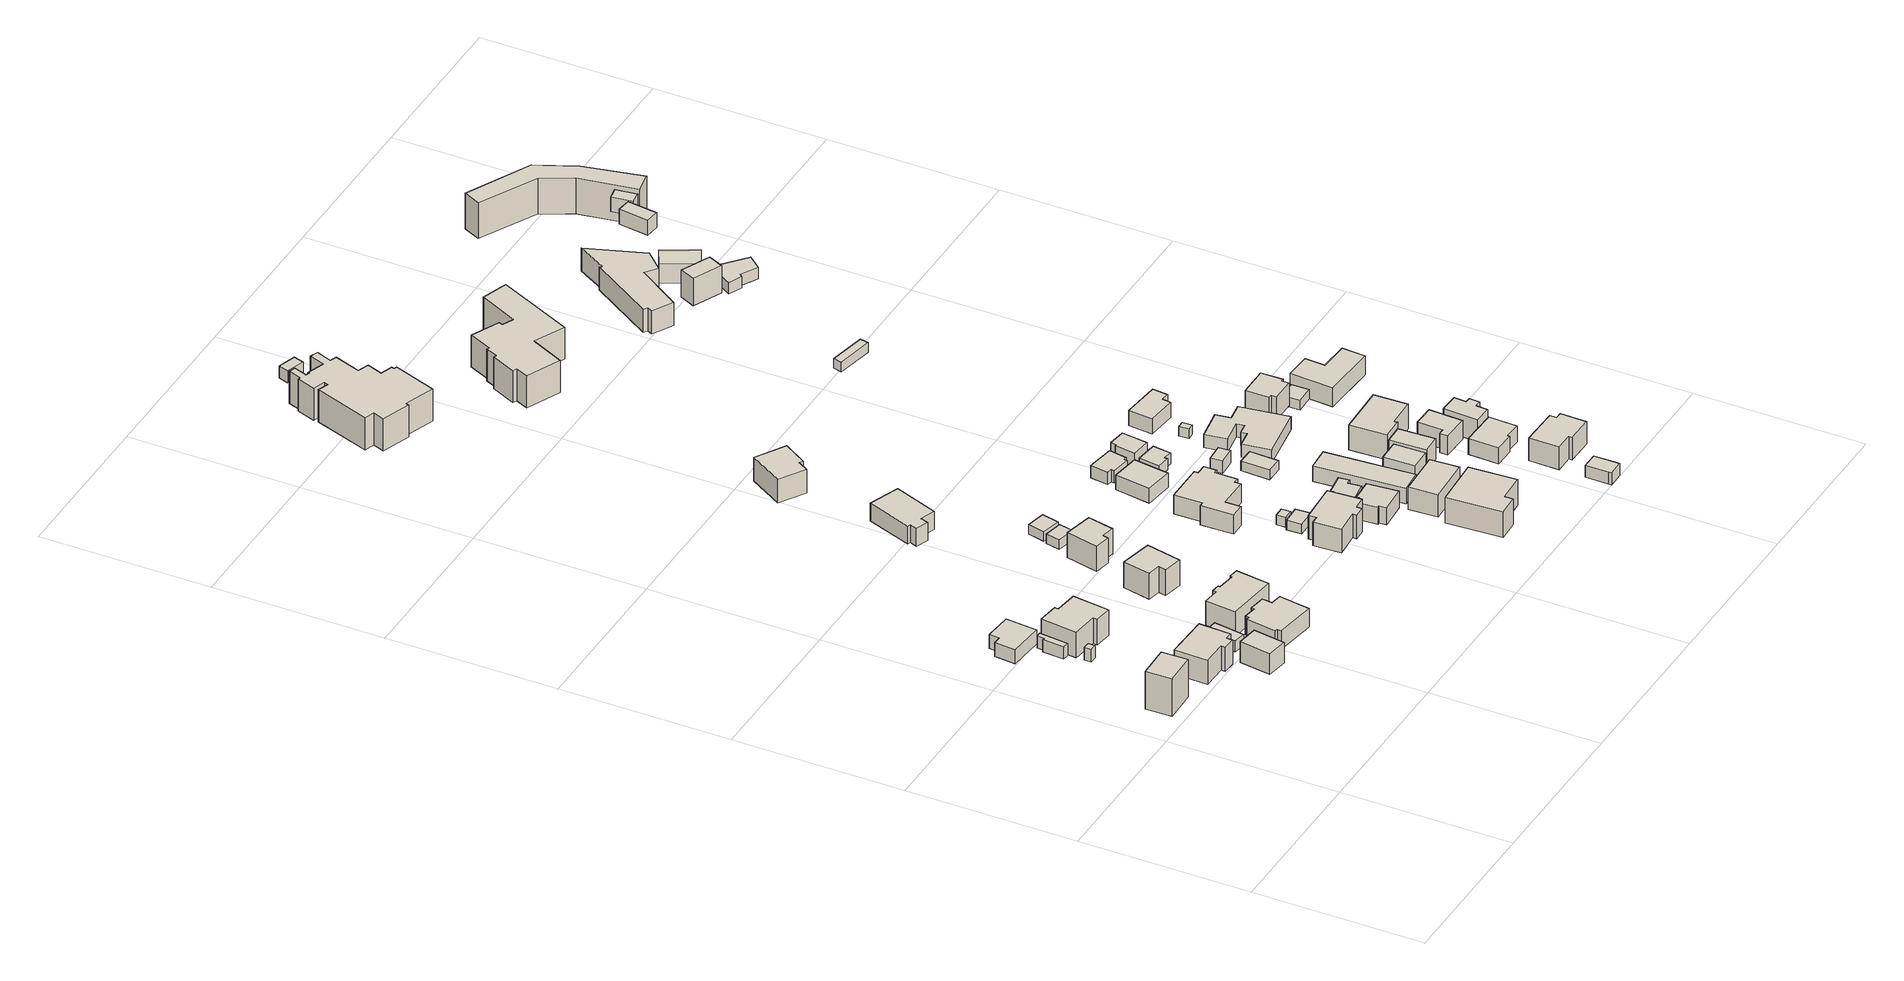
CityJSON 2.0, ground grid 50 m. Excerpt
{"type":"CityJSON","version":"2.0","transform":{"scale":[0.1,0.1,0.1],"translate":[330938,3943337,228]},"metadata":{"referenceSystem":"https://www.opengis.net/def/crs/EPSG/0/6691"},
"CityObjects":{
"building1":{"type":"Building","attributes":{"usage":"421","measuredHeight":12.1,"storeysAboveGround":2,"BuildingIDAttribute.prefecture":"14","BuildingIDAttribute.city":"14151","BuildingDetailAttribute.totalFloorArea":103.75,"BuildingDetailAttribute.buildingFootprintArea":51.88,"BuildingDetailAttribute.buildingStructureType":"601","BuildingDetailAttribute.buildingStructureOrgType":"1","BuildingDetailAttribute.orgUsage":"120","BuildingDetailAttribute.surveyYear":2015,"BuildingLandSlideRiskAttribute.description":"1","BuildingLandSlideRiskAttribute.areaType":"1"},"geometry":[{"type":"Solid","lod":"1","boundaries":[[[[0,1,2,3]],[[2,4,5,3]],[[1,6,4,2]],[[0,7,6,1]],[[3,5,7,0]],[[4,6,7,5]]]]}]},
"building2":{"type":"Building","attributes":{"usage":"411","measuredHeight":5.4,"storeysAboveGround":1,"BuildingIDAttribute.prefecture":"14","BuildingIDAttribute.city":"14151","BuildingDetailAttribute.totalFloorArea":82.44,"BuildingDetailAttribute.buildingFootprintArea":82.44,"BuildingDetailAttribute.buildingStructureType":"601","BuildingDetailAttribute.buildingStructureOrgType":"1","BuildingDetailAttribute.orgUsage":"10","BuildingDetailAttribute.surveyYear":2015},"geometry":[{"type":"Solid","lod":"1","boundaries":[[[[8,9,10,11,12,13]],[[12,14,15,13]],[[11,16,14,12]],[[10,17,16,11]],[[9,18,17,10]],[[8,19,18,9]],[[13,15,19,8]],[[14,16,17,18,19,15]]]]}]},
"building3":{"type":"Building","attributes":{"measuredHeight":4.8,"BuildingIDAttribute.prefecture":"14","BuildingIDAttribute.city":"14151","BuildingDetailAttribute.surveyYear":2015},"geometry":[{"type":"Solid","lod":"1","boundaries":[[[[20,21,22,23]],[[22,24,25,23]],[[21,26,24,22]],[[20,27,26,21]],[[23,25,27,20]],[[24,26,27,25]]]]}]},
"building4":{"type":"Building","attributes":{"measuredHeight":5.6,"BuildingIDAttribute.prefecture":"14","BuildingIDAttribute.city":"14151","BuildingDetailAttribute.surveyYear":2015},"geometry":[{"type":"Solid","lod":"1","boundaries":[[[[28,29,30,31,32,33]],[[32,34,35,33]],[[31,36,34,32]],[[30,37,36,31]],[[29,38,37,30]],[[28,39,38,29]],[[33,35,39,28]],[[34,36,37,38,39,35]]]]}]},
"building5":{"type":"Building","attributes":{"usage":"411","measuredHeight":8.3,"storeysAboveGround":2,"BuildingIDAttribute.prefecture":"14","BuildingIDAttribute.city":"14151","BuildingDetailAttribute.totalFloorArea":219.67,"BuildingDetailAttribute.buildingFootprintArea":109.83,"BuildingDetailAttribute.buildingStructureType":"601","BuildingDetailAttribute.buildingStructureOrgType":"1","BuildingDetailAttribute.orgUsage":"10","BuildingDetailAttribute.surveyYear":2015},"geometry":[{"type":"Solid","lod":"1","boundaries":[[[[40,41,42,43,44,45,46,47]],[[46,48,49,47]],[[45,50,48,46]],[[44,51,50,45]],[[43,52,51,44]],[[42,53,52,43]],[[41,54,53,42]],[[40,55,54,41]],[[47,49,55,40]],[[48,50,51,52,53,54,55,49]]]]}]},
"building6":{"type":"Building","attributes":{"usage":"411","measuredHeight":9.1,"storeysAboveGround":2,"BuildingIDAttribute.prefecture":"14","BuildingIDAttribute.city":"14151","BuildingDetailAttribute.totalFloorArea":229.31,"BuildingDetailAttribute.buildingFootprintArea":114.65,"BuildingDetailAttribute.buildingStructureType":"601","BuildingDetailAttribute.buildingStructureOrgType":"1","BuildingDetailAttribute.orgUsage":"10","BuildingDetailAttribute.surveyYear":2015},"geometry":[{"type":"Solid","lod":"1","boundaries":[[[[56,57,58,59,60,61,62,63]],[[62,64,65,63]],[[61,66,64,62]],[[60,67,66,61]],[[59,68,67,60]],[[58,69,68,59]],[[57,70,69,58]],[[56,71,70,57]],[[63,65,71,56]],[[64,66,67,68,69,70,71,65]]]]}]},
"building7":{"type":"Building","attributes":{"usage":"411","measuredHeight":6.9,"storeysAboveGround":2,"BuildingIDAttribute.prefecture":"14","BuildingIDAttribute.city":"14151","BuildingDetailAttribute.totalFloorArea":97.99,"BuildingDetailAttribute.buildingFootprintArea":48.99,"BuildingDetailAttribute.buildingStructureType":"601","BuildingDetailAttribute.buildingStructureOrgType":"1","BuildingDetailAttribute.orgUsage":"10","BuildingDetailAttribute.surveyYear":2015},"geometry":[{"type":"Solid","lod":"1","boundaries":[[[[72,73,74,75]],[[74,76,77,75]],[[73,78,76,74]],[[72,79,78,73]],[[75,77,79,72]],[[76,78,79,77]]]]}]},
"building8":{"type":"Building","attributes":{"usage":"411","measuredHeight":4,"storeysAboveGround":2,"BuildingIDAttribute.prefecture":"14","BuildingIDAttribute.city":"14151","BuildingDetailAttribute.totalFloorArea":55.19,"BuildingDetailAttribute.buildingFootprintArea":27.6,"BuildingDetailAttribute.buildingStructureType":"610","BuildingDetailAttribute.buildingStructureOrgType":"2","BuildingDetailAttribute.orgUsage":"10","BuildingDetailAttribute.surveyYear":2015},"geometry":[{"type":"Solid","lod":"1","boundaries":[[[[80,81,82,83]],[[82,84,85,83]],[[81,86,84,82]],[[80,87,86,81]],[[83,85,87,80]],[[84,86,87,85]]]]}]},
"building9":{"type":"Building","attributes":{"usage":"411","measuredHeight":7.4,"storeysAboveGround":2,"BuildingIDAttribute.prefecture":"14","BuildingIDAttribute.city":"14151","BuildingDetailAttribute.totalFloorArea":240.37,"BuildingDetailAttribute.buildingFootprintArea":120.19,"BuildingDetailAttribute.buildingStructureType":"601","BuildingDetailAttribute.buildingStructureOrgType":"1","BuildingDetailAttribute.orgUsage":"10","BuildingDetailAttribute.surveyYear":2015},"geometry":[{"type":"Solid","lod":"1","boundaries":[[[[88,89,90,91,92,93,94,95,96,97,98,99]],[[98,100,101,99]],[[97,102,100,98]],[[96,103,102,97]],[[95,104,103,96]],[[94,105,104,95]],[[93,106,105,94]],[[92,107,106,93]],[[91,108,107,92]],[[90,109,108,91]],[[89,110,109,90]],[[88,111,110,89]],[[99,101,111,88]],[[100,102,103,104,105,106,107,108,109,110,111,101]]]]}]},
"building10":{"type":"Building","attributes":{"usage":"411","measuredHeight":8.3,"storeysAboveGround":2,"BuildingIDAttribute.prefecture":"14","BuildingIDAttribute.city":"14151","BuildingDetailAttribute.totalFloorArea":300.11,"BuildingDetailAttribute.buildingFootprintArea":150.05,"BuildingDetailAttribute.buildingStructureType":"610","BuildingDetailAttribute.buildingStructureOrgType":"2","BuildingDetailAttribute.orgUsage":"10","BuildingDetailAttribute.surveyYear":2015},"geometry":[{"type":"Solid","lod":"1","boundaries":[[[[112,113,114,115,116,117,118,119,120,121]],[[120,122,123,121]],[[119,124,122,120]],[[118,125,124,119]],[[117,126,125,118]],[[116,127,126,117]],[[115,128,127,116]],[[114,129,128,115]],[[113,130,129,114]],[[112,131,130,113]],[[121,123,131,112]],[[122,124,125,126,127,128,129,130,131,123]]]]}]},
"building11":{"type":"Building","attributes":{"usage":"411","measuredHeight":8.7,"storeysAboveGround":2,"BuildingIDAttribute.prefecture":"14","BuildingIDAttribute.city":"14151","BuildingDetailAttribute.totalFloorArea":155.07,"BuildingDetailAttribute.buildingFootprintArea":77.53,"BuildingDetailAttribute.buildingStructureType":"601","BuildingDetailAttribute.buildingStructureOrgType":"1","BuildingDetailAttribute.orgUsage":"10","BuildingDetailAttribute.surveyYear":2015},"geometry":[{"type":"Solid","lod":"1","boundaries":[[[[132,133,134,135,136,137]],[[136,138,139,137]],[[135,140,138,136]],[[134,141,140,135]],[[133,142,141,134]],[[132,143,142,133]],[[137,139,143,132]],[[138,140,141,142,143,139]]]]}]},
"building12":{"type":"Building","attributes":{"usage":"411","measuredHeight":8.7,"storeysAboveGround":2,"BuildingIDAttribute.prefecture":"14","BuildingIDAttribute.city":"14151","BuildingDetailAttribute.totalFloorArea":167.65,"BuildingDetailAttribute.buildingFootprintArea":83.82,"BuildingDetailAttribute.buildingStructureType":"601","BuildingDetailAttribute.buildingStructureOrgType":"1","BuildingDetailAttribute.orgUsage":"10","BuildingDetailAttribute.surveyYear":2015},"geometry":[{"type":"Solid","lod":"1","boundaries":[[[[144,145,146,147,148,149]],[[148,150,151,149]],[[147,152,150,148]],[[146,153,152,147]],[[145,154,153,146]],[[144,155,154,145]],[[149,151,155,144]],[[150,152,153,154,155,151]]]]}]},
"building13":{"type":"Building","attributes":{"usage":"413","measuredHeight":6.2,"storeysAboveGround":2,"BuildingIDAttribute.prefecture":"14","BuildingIDAttribute.city":"14151","BuildingDetailAttribute.totalFloorArea":234.2,"BuildingDetailAttribute.buildingFootprintArea":117.1,"BuildingDetailAttribute.buildingStructureType":"601","BuildingDetailAttribute.buildingStructureOrgType":"1","BuildingDetailAttribute.orgUsage":"30","BuildingDetailAttribute.surveyYear":2015},"geometry":[{"type":"Solid","lod":"1","boundaries":[[[[156,157,158,159,160,161,162,163]],[[162,164,165,163]],[[161,166,164,162]],[[160,167,166,161]],[[159,168,167,160]],[[158,169,168,159]],[[157,170,169,158]],[[156,171,170,157]],[[163,165,171,156]],[[164,166,167,168,169,170,171,165]]]]}]},
"building14":{"type":"Building","attributes":{"usage":"411","storeysAboveGround":2,"BuildingIDAttribute.prefecture":"14","BuildingIDAttribute.city":"14151","BuildingDetailAttribute.totalFloorArea":38.73,"BuildingDetailAttribute.buildingFootprintArea":19.36,"BuildingDetailAttribute.buildingStructureType":"601","BuildingDetailAttribute.buildingStructureOrgType":"1","BuildingDetailAttribute.orgUsage":"10","BuildingDetailAttribute.surveyYear":2015},"geometry":[{"type":"Solid","lod":"1","boundaries":[[[[172,173,174,175]],[[174,176,177,175]],[[173,178,176,174]],[[172,179,178,173]],[[175,177,179,172]],[[176,178,179,177]]]]}]},
"building15":{"type":"Building","attributes":{"BuildingIDAttribute.prefecture":"14","BuildingIDAttribute.city":"14151","BuildingDetailAttribute.surveyYear":2015},"geometry":[{"type":"Solid","lod":"1","boundaries":[[[[180,181,182,183]],[[182,184,185,183]],[[181,186,184,182]],[[180,187,186,181]],[[183,185,187,180]],[[184,186,187,185]]]]}]},
"building16":{"type":"Building","attributes":{"usage":"411","measuredHeight":8,"storeysAboveGround":2,"BuildingIDAttribute.prefecture":"14","BuildingIDAttribute.city":"14151","BuildingDetailAttribute.totalFloorArea":193.18,"BuildingDetailAttribute.buildingFootprintArea":96.59,"BuildingDetailAttribute.buildingStructureType":"601","BuildingDetailAttribute.buildingStructureOrgType":"1","BuildingDetailAttribute.orgUsage":"10","BuildingDetailAttribute.surveyYear":2015},"geometry":[{"type":"Solid","lod":"1","boundaries":[[[[188,189,190,191,192,193]],[[192,194,195,193]],[[191,196,194,192]],[[190,197,196,191]],[[189,198,197,190]],[[188,199,198,189]],[[193,195,199,188]],[[194,196,197,198,199,195]]]]}]},
"building17":{"type":"Building","attributes":{"usage":"441","measuredHeight":11.1,"storeysAboveGround":1,"BuildingIDAttribute.prefecture":"14","BuildingIDAttribute.city":"14151","BuildingDetailAttribute.totalFloorArea":402.65,"BuildingDetailAttribute.buildingFootprintArea":402.65,"BuildingDetailAttribute.buildingStructureType":"610","BuildingDetailAttribute.buildingStructureOrgType":"2","BuildingDetailAttribute.orgUsage":"172","BuildingDetailAttribute.surveyYear":2015,"BuildingLandSlideRiskAttribute.description":"1","BuildingLandSlideRiskAttribute.areaType":"1"},"geometry":[{"type":"Solid","lod":"1","boundaries":[[[[200,201,202,203,204,205,206,207,208,209,210,211,212,213,214,215,216,217,218,219,220,221,222,223,224,225,226,227]],[[226,228,229,227]],[[225,230,228,226]],[[224,231,230,225]],[[223,232,231,224]],[[222,233,232,223]],[[221,234,233,222]],[[220,235,234,221]],[[219,236,235,220]],[[218,237,236,219]],[[217,238,237,218]],[[216,239,238,217]],[[215,240,239,216]],[[214,241,240,215]],[[213,242,241,214]],[[212,243,242,213]],[[211,244,243,212]],[[210,245,244,211]],[[209,246,245,210]],[[208,247,246,209]],[[207,248,247,208]],[[206,249,248,207]],[[205,250,249,206]],[[204,251,250,205]],[[203,252,251,204]],[[202,253,252,203]],[[201,254,253,202]],[[200,255,254,201]],[[227,229,255,200]],[[228,230,231,232,233,234,235,236,237,238,239,240,241,242,243,244,245,246,247,248,249,250,251,252,253,254,255,229]]]]}]},
"building18":{"type":"Building","attributes":{"measuredHeight":4.4,"BuildingIDAttribute.prefecture":"14","BuildingIDAttribute.city":"14151","BuildingDetailAttribute.surveyYear":2015,"BuildingLandSlideRiskAttribute.description":"1","BuildingLandSlideRiskAttribute.areaType":"1"},"geometry":[{"type":"Solid","lod":"1","boundaries":[[[[256,257,258,259]],[[258,260,261,259]],[[257,262,260,258]],[[256,263,262,257]],[[259,261,263,256]],[[260,262,263,261]]]]}]},
"building19":{"type":"Building","attributes":{"usage":"411","measuredHeight":8.5,"storeysAboveGround":2,"BuildingIDAttribute.prefecture":"14","BuildingIDAttribute.city":"14151","BuildingDetailAttribute.totalFloorArea":239.41,"BuildingDetailAttribute.buildingFootprintArea":119.71,"BuildingDetailAttribute.buildingStructureType":"601","BuildingDetailAttribute.buildingStructureOrgType":"1","BuildingDetailAttribute.orgUsage":"10","BuildingDetailAttribute.surveyYear":2015},"geometry":[{"type":"Solid","lod":"1","boundaries":[[[[264,265,266,267,268,269,270,271,272,273]],[[272,274,275,273]],[[271,276,274,272]],[[270,277,276,271]],[[269,278,277,270]],[[268,279,278,269]],[[267,280,279,268]],[[266,281,280,267]],[[265,282,281,266]],[[264,283,282,265]],[[273,275,283,264]],[[274,276,277,278,279,280,281,282,283,275]]]]}]},
"building20":{"type":"Building","attributes":{"BuildingIDAttribute.prefecture":"14","BuildingIDAttribute.city":"14151","BuildingDetailAttribute.surveyYear":2015},"geometry":[{"type":"Solid","lod":"1","boundaries":[[[[284,285,286,287]],[[286,288,289,287]],[[285,290,288,286]],[[284,291,290,285]],[[287,289,291,284]],[[288,290,291,289]]]]}]},
"building21":{"type":"Building","attributes":{"BuildingIDAttribute.prefecture":"14","BuildingIDAttribute.city":"14151","BuildingDetailAttribute.surveyYear":2015},"geometry":[{"type":"Solid","lod":"1","boundaries":[[[[292,293,294,295]],[[294,296,297,295]],[[293,298,296,294]],[[292,299,298,293]],[[295,297,299,292]],[[296,298,299,297]]]]}]},
"building22":{"type":"Building","attributes":{"usage":"411","measuredHeight":9.3,"storeysAboveGround":1,"BuildingIDAttribute.prefecture":"14","BuildingIDAttribute.city":"14151","BuildingDetailAttribute.totalFloorArea":185.83,"BuildingDetailAttribute.buildingFootprintArea":185.83,"BuildingDetailAttribute.buildingStructureType":"601","BuildingDetailAttribute.buildingStructureOrgType":"1","BuildingDetailAttribute.orgUsage":"10","BuildingDetailAttribute.surveyYear":2015},"geometry":[{"type":"Solid","lod":"1","boundaries":[[[[300,301,302,303,304,305,306,307,308,309,310,311,312,313]],[[312,314,315,313]],[[311,316,314,312]],[[310,317,316,311]],[[309,318,317,310]],[[308,319,318,309]],[[307,320,319,308]],[[306,321,320,307]],[[305,322,321,306]],[[304,323,322,305]],[[303,324,323,304]],[[302,325,324,303]],[[301,326,325,302]],[[300,327,326,301]],[[313,315,327,300]],[[314,316,317,318,319,320,321,322,323,324,325,326,327,315]]]]}]},
"building23":{"type":"Building","attributes":{"usage":"411","measuredHeight":5.3,"storeysAboveGround":2,"BuildingIDAttribute.prefecture":"14","BuildingIDAttribute.city":"14151","BuildingDetailAttribute.totalFloorArea":146.07,"BuildingDetailAttribute.buildingFootprintArea":73.04,"BuildingDetailAttribute.buildingStructureType":"601","BuildingDetailAttribute.buildingStructureOrgType":"1","BuildingDetailAttribute.orgUsage":"10","BuildingDetailAttribute.surveyYear":2015},"geometry":[{"type":"Solid","lod":"1","boundaries":[[[[328,329,330,331]],[[330,332,333,331]],[[329,334,332,330]],[[328,335,334,329]],[[331,333,335,328]],[[332,334,335,333]]]]}]},
"building24":{"type":"Building","attributes":{"usage":"411","measuredHeight":4.3,"storeysAboveGround":2,"BuildingIDAttribute.prefecture":"14","BuildingIDAttribute.city":"14151","BuildingDetailAttribute.totalFloorArea":59.4,"BuildingDetailAttribute.buildingFootprintArea":29.7,"BuildingDetailAttribute.buildingStructureType":"601","BuildingDetailAttribute.buildingStructureOrgType":"1","BuildingDetailAttribute.orgUsage":"10","BuildingDetailAttribute.surveyYear":2015},"geometry":[{"type":"Solid","lod":"1","boundaries":[[[[336,337,338,339,340,341,342,343]],[[342,344,345,343]],[[341,346,344,342]],[[340,347,346,341]],[[339,348,347,340]],[[338,349,348,339]],[[337,350,349,338]],[[336,351,350,337]],[[343,345,351,336]],[[344,346,347,348,349,350,351,345]]]]}]},
"building25":{"type":"Building","attributes":{"measuredHeight":6,"BuildingIDAttribute.prefecture":"14","BuildingIDAttribute.city":"14151","BuildingDetailAttribute.surveyYear":2015},"geometry":[{"type":"Solid","lod":"1","boundaries":[[[[352,353,354,355,356,357,358,359]],[[358,360,361,359]],[[357,362,360,358]],[[356,363,362,357]],[[355,364,363,356]],[[354,365,364,355]],[[353,366,365,354]],[[352,367,366,353]],[[359,361,367,352]],[[360,362,363,364,365,366,367,361]]]]}]},
"building26":{"type":"Building","attributes":{"usage":"411","measuredHeight":6,"storeysAboveGround":1,"BuildingIDAttribute.prefecture":"14","BuildingIDAttribute.city":"14151","BuildingDetailAttribute.totalFloorArea":33.3,"BuildingDetailAttribute.buildingFootprintArea":33.3,"BuildingDetailAttribute.buildingStructureType":"601","BuildingDetailAttribute.buildingStructureOrgType":"1","BuildingDetailAttribute.orgUsage":"10","BuildingDetailAttribute.surveyYear":2015},"geometry":[{"type":"Solid","lod":"1","boundaries":[[[[368,369,370,371,372,373,374,375]],[[374,376,377,375]],[[373,378,376,374]],[[372,379,378,373]],[[371,380,379,372]],[[370,381,380,371]],[[369,382,381,370]],[[368,383,382,369]],[[375,377,383,368]],[[376,378,379,380,381,382,383,377]]]]}]},
"building27":{"type":"Building","attributes":{"usage":"411","measuredHeight":4,"storeysAboveGround":1,"BuildingIDAttribute.prefecture":"14","BuildingIDAttribute.city":"14151","BuildingDetailAttribute.totalFloorArea":27.76,"BuildingDetailAttribute.buildingFootprintArea":27.76,"BuildingDetailAttribute.buildingStructureType":"601","BuildingDetailAttribute.buildingStructureOrgType":"1","BuildingDetailAttribute.orgUsage":"10","BuildingDetailAttribute.surveyYear":2015},"geometry":[{"type":"Solid","lod":"1","boundaries":[[[[384,385,386,387,388,389]],[[388,390,391,389]],[[387,392,390,388]],[[386,393,392,387]],[[385,394,393,386]],[[384,395,394,385]],[[389,391,395,384]],[[390,392,393,394,395,391]]]]}]},
"building28":{"type":"Building","attributes":{"usage":"411","measuredHeight":4.6,"storeysAboveGround":1,"BuildingIDAttribute.prefecture":"14","BuildingIDAttribute.city":"14151","BuildingDetailAttribute.totalFloorArea":37.51,"BuildingDetailAttribute.buildingFootprintArea":37.51,"BuildingDetailAttribute.buildingStructureType":"601","BuildingDetailAttribute.buildingStructureOrgType":"1","BuildingDetailAttribute.orgUsage":"10","BuildingDetailAttribute.surveyYear":2015},"geometry":[{"type":"Solid","lod":"1","boundaries":[[[[396,397,398,399,400,401]],[[400,402,403,401]],[[399,404,402,400]],[[398,405,404,399]],[[397,406,405,398]],[[396,407,406,397]],[[401,403,407,396]],[[402,404,405,406,407,403]]]]}]},
"building29":{"type":"Building","attributes":{"usage":"411","measuredHeight":9.9,"storeysAboveGround":2,"BuildingIDAttribute.prefecture":"14","BuildingIDAttribute.city":"14151","BuildingDetailAttribute.totalFloorArea":371.57,"BuildingDetailAttribute.buildingFootprintArea":185.78,"BuildingDetailAttribute.buildingStructureType":"601","BuildingDetailAttribute.buildingStructureOrgType":"1","BuildingDetailAttribute.orgUsage":"10","BuildingDetailAttribute.surveyYear":2015},"geometry":[{"type":"Solid","lod":"1","boundaries":[[[[408,409,410,411,412,413]],[[412,414,415,413]],[[411,416,414,412]],[[410,417,416,411]],[[409,418,417,410]],[[408,419,418,409]],[[413,415,419,408]],[[414,416,417,418,419,415]]]]}]},
"building30":{"type":"Building","attributes":{"usage":"441","measuredHeight":11.5,"storeysAboveGround":3,"BuildingIDAttribute.prefecture":"14","BuildingIDAttribute.city":"14151","BuildingDetailAttribute.totalFloorArea":1215.39,"BuildingDetailAttribute.buildingFootprintArea":405.13,"BuildingDetailAttribute.buildingStructureType":"610","BuildingDetailAttribute.buildingStructureOrgType":"2","BuildingDetailAttribute.orgUsage":"172","BuildingDetailAttribute.surveyYear":2015},"geometry":[{"type":"Solid","lod":"1","boundaries":[[[[420,421,422,423,424,425,426,427,428,429,430,431,432,433,434,435]],[[434,436,437,435]],[[433,438,436,434]],[[432,439,438,433]],[[431,440,439,432]],[[430,441,440,431]],[[429,442,441,430]],[[428,443,442,429]],[[427,444,443,428]],[[426,445,444,427]],[[425,446,445,426]],[[424,447,446,425]],[[423,448,447,424]],[[422,449,448,423]],[[421,450,449,422]],[[420,451,450,421]],[[435,437,451,420]],[[436,438,439,440,441,442,443,444,445,446,447,448,449,450,451,437]]]]}]},
"building31":{"type":"Building","attributes":{"usage":"411","measuredHeight":4.2,"storeysAboveGround":1,"BuildingIDAttribute.prefecture":"14","BuildingIDAttribute.city":"14151","BuildingDetailAttribute.totalFloorArea":16.38,"BuildingDetailAttribute.buildingFootprintArea":16.38,"BuildingDetailAttribute.buildingStructureType":"601","BuildingDetailAttribute.buildingStructureOrgType":"1","BuildingDetailAttribute.orgUsage":"10","BuildingDetailAttribute.surveyYear":2015},"geometry":[{"type":"Solid","lod":"1","boundaries":[[[[452,453,454,455]],[[454,456,457,455]],[[453,458,456,454]],[[452,459,458,453]],[[455,457,459,452]],[[456,458,459,457]]]]}]},
"building32":{"type":"Building","attributes":{"usage":"413","measuredHeight":7.8,"storeysAboveGround":2,"BuildingIDAttribute.prefecture":"14","BuildingIDAttribute.city":"14151","BuildingDetailAttribute.totalFloorArea":190.6,"BuildingDetailAttribute.buildingFootprintArea":95.3,"BuildingDetailAttribute.buildingStructureType":"601","BuildingDetailAttribute.buildingStructureOrgType":"1","BuildingDetailAttribute.orgUsage":"30","BuildingDetailAttribute.surveyYear":2015},"geometry":[{"type":"Solid","lod":"1","boundaries":[[[[460,461,462,463]],[[462,464,465,463]],[[461,466,464,462]],[[460,467,466,461]],[[463,465,467,460]],[[464,466,467,465]]]]}]},
"building33":{"type":"Building","attributes":{"usage":"411","storeysAboveGround":1,"BuildingIDAttribute.prefecture":"14","BuildingIDAttribute.city":"14151","BuildingDetailAttribute.totalFloorArea":34.84,"BuildingDetailAttribute.buildingFootprintArea":34.84,"BuildingDetailAttribute.buildingStructureType":"601","BuildingDetailAttribute.buildingStructureOrgType":"1","BuildingDetailAttribute.orgUsage":"10","BuildingDetailAttribute.surveyYear":2015},"geometry":[{"type":"Solid","lod":"1","boundaries":[[[[468,469,470,471]],[[470,472,473,471]],[[469,474,472,470]],[[468,475,474,469]],[[471,473,475,468]],[[472,474,475,473]]]]}]},
"building34":{"type":"Building","attributes":{"usage":"431","measuredHeight":5.1,"storeysAboveGround":1,"BuildingIDAttribute.prefecture":"14","BuildingIDAttribute.city":"14151","BuildingDetailAttribute.totalFloorArea":160.99,"BuildingDetailAttribute.buildingFootprintArea":160.99,"BuildingDetailAttribute.buildingStructureType":"601","BuildingDetailAttribute.buildingStructureOrgType":"1","BuildingDetailAttribute.orgUsage":"143","BuildingDetailAttribute.surveyYear":2015},"geometry":[{"type":"Solid","lod":"1","boundaries":[[[[476,477,478,479]],[[478,480,481,479]],[[477,482,480,478]],[[476,483,482,477]],[[479,481,483,476]],[[480,482,483,481]]]]}]},
"building35":{"type":"Building","attributes":{"measuredHeight":6.1,"BuildingIDAttribute.prefecture":"14","BuildingIDAttribute.city":"14151","BuildingDetailAttribute.surveyYear":2015},"geometry":[{"type":"Solid","lod":"1","boundaries":[[[[484,485,486,487]],[[486,488,489,487]],[[485,490,488,486]],[[484,491,490,485]],[[487,489,491,484]],[[488,490,491,489]]]]}]},
"building36":{"type":"Building","attributes":{"BuildingIDAttribute.prefecture":"14","BuildingIDAttribute.city":"14151","BuildingDetailAttribute.surveyYear":2015},"geometry":[{"type":"Solid","lod":"1","boundaries":[[[[492,493,494,495]],[[494,496,497,495]],[[493,498,496,494]],[[492,499,498,493]],[[495,497,499,492]],[[496,498,499,497]]]]}]},
"building37":{"type":"Building","attributes":{"usage":"411","measuredHeight":8.3,"storeysAboveGround":1,"BuildingIDAttribute.prefecture":"14","BuildingIDAttribute.city":"14151","BuildingDetailAttribute.totalFloorArea":215.79,"BuildingDetailAttribute.buildingFootprintArea":215.79,"BuildingDetailAttribute.buildingStructureType":"601","BuildingDetailAttribute.buildingStructureOrgType":"1","BuildingDetailAttribute.orgUsage":"10","BuildingDetailAttribute.surveyYear":2015},"geometry":[{"type":"Solid","lod":"1","boundaries":[[[[500,501,502,503,504,505,506,507,508,509,510,511]],[[510,512,513,511]],[[509,514,512,510]],[[508,515,514,509]],[[507,516,515,508]],[[506,517,516,507]],[[505,518,517,506]],[[504,519,518,505]],[[503,520,519,504]],[[502,521,520,503]],[[501,522,521,502]],[[500,523,522,501]],[[511,513,523,500]],[[512,514,515,516,517,518,519,520,521,522,523,513]]]]}]},
"building38":{"type":"Building","attributes":{"usage":"411","measuredHeight":5.3,"storeysAboveGround":2,"BuildingIDAttribute.prefecture":"14","BuildingIDAttribute.city":"14151","BuildingDetailAttribute.totalFloorArea":122.73,"BuildingDetailAttribute.buildingFootprintArea":61.37,"BuildingDetailAttribute.buildingStructureType":"601","BuildingDetailAttribute.buildingStructureOrgType":"1","BuildingDetailAttribute.orgUsage":"10","BuildingDetailAttribute.surveyYear":2015},"geometry":[{"type":"Solid","lod":"1","boundaries":[[[[524,525,526,527,528,529]],[[528,530,531,529]],[[527,532,530,528]],[[526,533,532,527]],[[525,534,533,526]],[[524,535,534,525]],[[529,531,535,524]],[[530,532,533,534,535,531]]]]}]},
"building39":{"type":"Building","attributes":{"BuildingIDAttribute.prefecture":"14","BuildingIDAttribute.city":"14151","BuildingDetailAttribute.surveyYear":2015},"geometry":[{"type":"Solid","lod":"1","boundaries":[[[[536,537,538,539]],[[538,540,541,539]],[[537,542,540,538]],[[536,543,542,537]],[[539,541,543,536]],[[540,542,543,541]]]]}]},
"building40":{"type":"Building","attributes":{"usage":"411","measuredHeight":6.9,"storeysAboveGround":1,"BuildingIDAttribute.prefecture":"14","BuildingIDAttribute.city":"14151","BuildingDetailAttribute.totalFloorArea":54.69,"BuildingDetailAttribute.buildingFootprintArea":54.69,"BuildingDetailAttribute.buildingStructureType":"601","BuildingDetailAttribute.buildingStructureOrgType":"1","BuildingDetailAttribute.orgUsage":"10","BuildingDetailAttribute.surveyYear":2015},"geometry":[{"type":"Solid","lod":"1","boundaries":[[[[544,545,546,547]],[[546,548,549,547]],[[545,550,548,546]],[[544,551,550,545]],[[547,549,551,544]],[[548,550,551,549]]]]}]},
"building41":{"type":"Building","attributes":{"usage":"411","measuredHeight":4.3,"storeysAboveGround":1,"BuildingIDAttribute.prefecture":"14","BuildingIDAttribute.city":"14151","BuildingDetailAttribute.totalFloorArea":32.74,"BuildingDetailAttribute.buildingFootprintArea":32.74,"BuildingDetailAttribute.buildingStructureType":"601","BuildingDetailAttribute.buildingStructureOrgType":"1","BuildingDetailAttribute.orgUsage":"10","BuildingDetailAttribute.surveyYear":2015},"geometry":[{"type":"Solid","lod":"1","boundaries":[[[[552,553,554,555,556,557]],[[556,558,559,557]],[[555,560,558,556]],[[554,561,560,555]],[[553,562,561,554]],[[552,563,562,553]],[[557,559,563,552]],[[558,560,561,562,563,559]]]]}]},
"building42":{"type":"Building","attributes":{"usage":"411","measuredHeight":9.5,"storeysAboveGround":2,"BuildingIDAttribute.prefecture":"14","BuildingIDAttribute.city":"14151","BuildingDetailAttribute.totalFloorArea":250.54,"BuildingDetailAttribute.buildingFootprintArea":125.27,"BuildingDetailAttribute.buildingStructureType":"601","BuildingDetailAttribute.buildingStructureOrgType":"1","BuildingDetailAttribute.orgUsage":"10","BuildingDetailAttribute.surveyYear":2015},"geometry":[{"type":"Solid","lod":"1","boundaries":[[[[564,565,566,567,568,569]],[[568,570,571,569]],[[567,572,570,568]],[[566,573,572,567]],[[565,574,573,566]],[[564,575,574,565]],[[569,571,575,564]],[[570,572,573,574,575,571]]]]}]},
"building43":{"type":"Building","attributes":{"usage":"411","measuredHeight":6.6,"storeysAboveGround":1,"BuildingIDAttribute.prefecture":"14","BuildingIDAttribute.city":"14151","BuildingDetailAttribute.totalFloorArea":34.42,"BuildingDetailAttribute.buildingFootprintArea":34.42,"BuildingDetailAttribute.buildingStructureType":"601","BuildingDetailAttribute.buildingStructureOrgType":"1","BuildingDetailAttribute.orgUsage":"10","BuildingDetailAttribute.surveyYear":2015},"geometry":[{"type":"Solid","lod":"1","boundaries":[[[[576,577,578,579,580,581]],[[580,582,583,581]],[[579,584,582,580]],[[578,585,584,579]],[[577,586,585,578]],[[576,587,586,577]],[[581,583,587,576]],[[582,584,585,586,587,583]]]]}]},
"building44":{"type":"Building","attributes":{"usage":"411","measuredHeight":6.2,"storeysAboveGround":2,"BuildingIDAttribute.prefecture":"14","BuildingIDAttribute.city":"14151","BuildingDetailAttribute.totalFloorArea":108.65,"BuildingDetailAttribute.buildingFootprintArea":54.33,"BuildingDetailAttribute.buildingStructureType":"601","BuildingDetailAttribute.buildingStructureOrgType":"1","BuildingDetailAttribute.orgUsage":"10","BuildingDetailAttribute.surveyYear":2015},"geometry":[{"type":"Solid","lod":"1","boundaries":[[[[588,589,590,591,592,593]],[[592,594,595,593]],[[591,596,594,592]],[[590,597,596,591]],[[589,598,597,590]],[[588,599,598,589]],[[593,595,599,588]],[[594,596,597,598,599,595]]]]}]},
"building45":{"type":"Building","attributes":{"usage":"411","measuredHeight":7.2,"storeysAboveGround":2,"BuildingIDAttribute.prefecture":"14","BuildingIDAttribute.city":"14151","BuildingDetailAttribute.totalFloorArea":109.17,"BuildingDetailAttribute.buildingFootprintArea":54.58,"BuildingDetailAttribute.buildingStructureType":"601","BuildingDetailAttribute.buildingStructureOrgType":"1","BuildingDetailAttribute.orgUsage":"10","BuildingDetailAttribute.surveyYear":2015},"geometry":[{"type":"Solid","lod":"1","boundaries":[[[[600,601,602,603,604,605,606,607]],[[606,608,609,607]],[[605,610,608,606]],[[604,611,610,605]],[[603,612,611,604]],[[602,613,612,603]],[[601,614,613,602]],[[600,615,614,601]],[[607,609,615,600]],[[608,610,611,612,613,614,615,609]]]]}]},
"building46":{"type":"Building","attributes":{"usage":"441","measuredHeight":7.9,"storeysAboveGround":2,"BuildingIDAttribute.prefecture":"14","BuildingIDAttribute.city":"14151","BuildingDetailAttribute.totalFloorArea":498.89,"BuildingDetailAttribute.buildingFootprintArea":249.44,"BuildingDetailAttribute.buildingStructureType":"601","BuildingDetailAttribute.buildingStructureOrgType":"1","BuildingDetailAttribute.orgUsage":"172","BuildingDetailAttribute.surveyYear":2015},"geometry":[{"type":"Solid","lod":"1","boundaries":[[[[616,617,618,619,620,621,622,623,624,625]],[[624,626,627,625]],[[623,628,626,624]],[[622,629,628,623]],[[621,630,629,622]],[[620,631,630,621]],[[619,632,631,620]],[[618,633,632,619]],[[617,634,633,618]],[[616,635,634,617]],[[625,627,635,616]],[[626,628,629,630,631,632,633,634,635,627]]]]}]},
"building47":{"type":"Building","attributes":{"usage":"411","measuredHeight":7.6,"storeysAboveGround":1,"BuildingIDAttribute.prefecture":"14","BuildingIDAttribute.city":"14151","BuildingDetailAttribute.totalFloorArea":70.63,"BuildingDetailAttribute.buildingFootprintArea":70.63,"BuildingDetailAttribute.buildingStructureType":"601","BuildingDetailAttribute.buildingStructureOrgType":"1","BuildingDetailAttribute.orgUsage":"10","BuildingDetailAttribute.surveyYear":2015},"geometry":[{"type":"Solid","lod":"1","boundaries":[[[[636,637,638,639,640,641,642,643]],[[642,644,645,643]],[[641,646,644,642]],[[640,647,646,641]],[[639,648,647,640]],[[638,649,648,639]],[[637,650,649,638]],[[636,651,650,637]],[[643,645,651,636]],[[644,646,647,648,649,650,651,645]]]]}]},
"building48":{"type":"Building","attributes":{"BuildingIDAttribute.prefecture":"14","BuildingIDAttribute.city":"14151","BuildingDetailAttribute.surveyYear":2015},"geometry":[{"type":"Solid","lod":"1","boundaries":[[[[652,653,654,655,656,657]],[[656,658,659,657]],[[655,660,658,656]],[[654,661,660,655]],[[653,662,661,654]],[[652,663,662,653]],[[657,659,663,652]],[[658,660,661,662,663,659]]]]}]},
"building49":{"type":"Building","attributes":{"usage":"411","measuredHeight":7.4,"storeysAboveGround":2,"BuildingIDAttribute.prefecture":"14","BuildingIDAttribute.city":"14151","BuildingDetailAttribute.totalFloorArea":100.58,"BuildingDetailAttribute.buildingFootprintArea":50.29,"BuildingDetailAttribute.buildingStructureType":"601","BuildingDetailAttribute.buildingStructureOrgType":"1","BuildingDetailAttribute.orgUsage":"10","BuildingDetailAttribute.surveyYear":2015},"geometry":[{"type":"Solid","lod":"1","boundaries":[[[[664,665,666,667,668,669,670,671]],[[670,672,673,671]],[[669,674,672,670]],[[668,675,674,669]],[[667,676,675,668]],[[666,677,676,667]],[[665,678,677,666]],[[664,679,678,665]],[[671,673,679,664]],[[672,674,675,676,677,678,679,673]]]]}]},
"building50":{"type":"Building","attributes":{"usage":"441","measuredHeight":8.8,"storeysAboveGround":2,"BuildingIDAttribute.prefecture":"14","BuildingIDAttribute.city":"14151","BuildingDetailAttribute.totalFloorArea":76.84,"BuildingDetailAttribute.buildingFootprintArea":38.42,"BuildingDetailAttribute.buildingStructureType":"601","BuildingDetailAttribute.buildingStructureOrgType":"1","BuildingDetailAttribute.orgUsage":"172","BuildingDetailAttribute.surveyYear":2015},"geometry":[{"type":"Solid","lod":"1","boundaries":[[[[680,681,682,683]],[[682,684,685,683]],[[681,686,684,682]],[[680,687,686,681]],[[683,685,687,680]],[[684,686,687,685]]]]}]},
"building51":{"type":"Building","attributes":{"usage":"441","measuredHeight":6.5,"storeysAboveGround":1,"BuildingIDAttribute.prefecture":"14","BuildingIDAttribute.city":"14151","BuildingDetailAttribute.totalFloorArea":59.29,"BuildingDetailAttribute.buildingFootprintArea":59.29,"BuildingDetailAttribute.buildingStructureType":"610","BuildingDetailAttribute.buildingStructureOrgType":"2","BuildingDetailAttribute.orgUsage":"172","BuildingDetailAttribute.surveyYear":2015},"geometry":[{"type":"Solid","lod":"1","boundaries":[[[[688,689,690,691]],[[690,692,693,691]],[[689,694,692,690]],[[688,695,694,689]],[[691,693,695,688]],[[692,694,695,693]]]]}]},
"building52":{"type":"Building","attributes":{"usage":"441","measuredHeight":3.9,"storeysAboveGround":1,"BuildingIDAttribute.prefecture":"14","BuildingIDAttribute.city":"14151","BuildingDetailAttribute.totalFloorArea":62.43,"BuildingDetailAttribute.buildingFootprintArea":62.43,"BuildingDetailAttribute.buildingStructureType":"601","BuildingDetailAttribute.buildingStructureOrgType":"1","BuildingDetailAttribute.orgUsage":"172","BuildingDetailAttribute.surveyYear":2015},"geometry":[{"type":"Solid","lod":"1","boundaries":[[[[696,697,698,699,700,701]],[[700,702,703,701]],[[699,704,702,700]],[[698,705,704,699]],[[697,706,705,698]],[[696,707,706,697]],[[701,703,707,696]],[[702,704,705,706,707,703]]]]}]},
"building53":{"type":"Building","attributes":{"usage":"415","measuredHeight":6.7,"storeysAboveGround":1,"BuildingIDAttribute.prefecture":"14","BuildingIDAttribute.city":"14151","BuildingDetailAttribute.totalFloorArea":185.04,"BuildingDetailAttribute.buildingFootprintArea":185.04,"BuildingDetailAttribute.buildingStructureType":"601","BuildingDetailAttribute.buildingStructureOrgType":"1","BuildingDetailAttribute.orgUsage":"50","BuildingDetailAttribute.surveyYear":2015},"geometry":[{"type":"Solid","lod":"1","boundaries":[[[[708,709,710,711,712,713]],[[712,714,715,713]],[[711,716,714,712]],[[710,717,716,711]],[[709,718,717,710]],[[708,719,718,709]],[[713,715,719,708]],[[714,716,717,718,719,715]]]]}]},
"building54":{"type":"Building","attributes":{"measuredHeight":5,"BuildingIDAttribute.prefecture":"14","BuildingIDAttribute.city":"14151","BuildingDetailAttribute.surveyYear":2015},"geometry":[{"type":"Solid","lod":"1","boundaries":[[[[720,721,722,723]],[[722,724,725,723]],[[721,726,724,722]],[[720,727,726,721]],[[723,725,727,720]],[[724,726,727,725]]]]}]},
"building55":{"type":"Building","attributes":{"usage":"441","measuredHeight":12.9,"storeysAboveGround":1,"BuildingIDAttribute.prefecture":"14","BuildingIDAttribute.city":"14151","BuildingDetailAttribute.totalFloorArea":178.34,"BuildingDetailAttribute.buildingFootprintArea":178.34,"BuildingDetailAttribute.buildingStructureType":"610","BuildingDetailAttribute.buildingStructureOrgType":"2","BuildingDetailAttribute.orgUsage":"160","BuildingDetailAttribute.surveyYear":2015,"BuildingLandSlideRiskAttribute.description":"1","BuildingLandSlideRiskAttribute.areaType":"1"},"geometry":[{"type":"Solid","lod":"1","boundaries":[[[[728,729,730,731,732,733,734,735]],[[734,736,737,735]],[[733,738,736,734]],[[732,739,738,733]],[[731,740,739,732]],[[730,741,740,731]],[[729,742,741,730]],[[728,743,742,729]],[[735,737,743,728]],[[736,738,739,740,741,742,743,737]]]]}]},
"building56":{"type":"Building","attributes":{"measuredHeight":4.7,"BuildingIDAttribute.prefecture":"14","BuildingIDAttribute.city":"14151","BuildingDetailAttribute.surveyYear":2015,"BuildingLandSlideRiskAttribute.description":"1","BuildingLandSlideRiskAttribute.areaType":"1"},"geometry":[{"type":"Solid","lod":"1","boundaries":[[[[744,745,746,747]],[[746,748,749,747]],[[745,750,748,746]],[[744,751,750,745]],[[747,749,751,744]],[[748,750,751,749]]]]}]}
},
"vertices":[
[182,607,22],[184,530,22],[87,527,22],[85,604,22],[87,527,140],[85,604,140],[184,530,140],[182,607,140],
[7,939,106],[13,1001,106],[35,999,106],[38,1030,106],[120,1023,106],[112,930,106],[120,1023,150],[112,930,150],[38,1030,150],[35,999,150],[13,1001,150],[7,939,150],
[147,780,87],[127,781,87],[127,801,87],[147,800,87],[127,801,127],[147,800,127],[127,781,127],[147,780,127],
[121,845,91],[101,847,91],[106,910,91],[113,909,91],[115,931,91],[129,930,91],[115,931,129],[129,930,129],[113,909,129],[106,910,129],[101,847,129],[121,845,129],
[347,582,57],[344,489,57],[322,489,57],[321,472,57],[284,474,57],[284,486,57],[211,488,57],[214,586,57],[211,488,133],[214,586,133],[284,486,133],[284,474,133],[321,472,133],[322,489,133],[344,489,133],[347,582,133],
[249,792,91],[197,799,91],[198,812,91],[121,821,91],[134,929,91],[195,921,91],[194,910,91],[262,901,91],[194,910,171],[262,901,171],[195,921,171],[134,929,171],[121,821,171],[198,812,171],[197,799,171],[249,792,171],
[406,366,41],[344,376,41],[358,469,41],[420,460,41],[358,469,106],[420,460,106],[344,376,106],[406,366,106],
[397,478,66],[361,484,66],[374,574,66],[410,569,66],[374,574,101],[410,569,101],[361,484,101],[397,478,101],
[423,384,68],[425,396,68],[415,397,68],[429,487,68],[440,485,68],[441,496,68],[479,490,68],[480,499,68],[529,492,68],[525,462,68],[559,457,68],[545,365,68],[559,457,126],[545,365,126],[525,462,126],[529,492,126],[480,499,126],[479,490,126],[441,496,126],[440,485,126],[429,487,126],[415,397,126],[425,396,126],[423,384,126],
[416,513,71],[427,604,71],[475,598,71],[476,608,71],[501,605,71],[500,599,71],[553,592,71],[554,598,71],[583,594,71],[570,494,71],[583,594,148],[570,494,148],[554,598,148],[553,592,148],[500,599,148],[501,605,148],[476,608,148],[475,598,148],[427,604,148],[416,513,148],
[530,731,90],[474,743,90],[479,765,90],[440,773,90],[457,855,90],[552,834,90],[457,855,171],[552,834,171],[440,773,171],[479,765,171],[474,743,171],[530,731,171],
[498,1039,100],[583,1020,100],[566,943,100],[528,951,100],[524,934,100],[477,944,100],[524,934,179],[477,944,179],[528,951,179],[566,943,179],[583,1020,179],[498,1039,179],
[388,1551,121],[478,1518,121],[429,1387,121],[386,1403,121],[377,1380,121],[340,1394,121],[348,1415,121],[339,1418,121],[348,1415,177],[339,1418,177],[340,1394,177],[377,1380,177],[386,1403,177],[429,1387,177],[478,1518,177],[388,1551,177],
[572,1099,109],[564,1057,109],[510,1068,109],[518,1110,109],[510,1068,139],[518,1110,139],[564,1057,139],[572,1099,139],
[590,1157,110],[579,1107,110],[523,1119,110],[534,1169,110],[523,1119,140],[534,1169,140],[579,1107,140],[590,1157,140],
[381,1884,145],[466,1832,145],[423,1762,145],[413,1769,145],[394,1738,145],[320,1783,145],[394,1738,219],[320,1783,219],[413,1769,219],[423,1762,219],[466,1832,219],[381,1884,219],
[71,2982,174],[103,2971,174],[107,2983,174],[71,2996,174],[90,3050,174],[97,3048,174],[111,3086,174],[130,3080,174],[116,3041,174],[126,3037,174],[127,3041,174],[179,3023,174],[196,3069,174],[219,3060,174],[202,3014,174],[221,3007,174],[194,2930,174],[227,2918,174],[210,2872,174],[246,2860,174],[244,2852,174],[253,2849,174],[207,2721,174],[118,2753,174],[115,2744,174],[31,2774,174],[43,2808,174],[13,2818,174],[43,2808,275],[13,2818,275],[31,2774,275],[115,2744,275],[118,2753,275],[207,2721,275],[253,2849,275],[244,2852,275],[246,2860,275],[210,2872,275],[227,2918,275],[194,2930,275],[221,3007,275],[202,3014,275],[219,3060,275],[196,3069,275],[179,3023,275],[127,3041,275],[126,3037,275],[116,3041,275],[130,3080,275],[111,3086,275],[97,3048,275],[90,3050,275],[71,2996,275],[107,2983,275],[103,2971,275],[71,2982,275],
[180,3107,231],[171,3077,231],[118,3095,231],[128,3124,231],[118,3095,269],[128,3124,269],[171,3077,269],[180,3107,269],
[1037,462,56],[999,459,56],[1000,444,56],[966,442,56],[966,454,56],[893,449,56],[888,529,56],[911,530,56],[910,553,56],[1031,561,56],[910,553,130],[1031,561,130],[911,530,130],[888,529,130],[893,449,130],[966,454,130],[966,442,130],[1000,444,130],[999,459,130],[1037,462,130],
[910,572,65],[909,616,65],[964,618,65],[966,574,65],[964,618,95],[966,574,95],[909,616,95],[910,572,95],
[947,650,66],[948,624,66],[917,622,66],[916,649,66],[917,622,96],[916,649,96],[948,624,96],[947,650,96],
[943,900,76],[944,888,76],[975,888,76],[975,851,76],[964,851,76],[964,785,76],[949,785,76],[949,767,76],[858,767,76],[859,721,76],[816,721,76],[814,817,76],[828,817,76],[827,899,76],[828,817,136],[827,899,136],[814,817,136],[816,721,136],[859,721,136],[858,767,136],[949,767,136],[949,785,136],[964,785,136],[964,851,136],[975,851,136],[975,888,136],[944,888,136],[943,900,136],
[835,1071,92],[918,1059,92],[904,955,92],[820,966,92],[904,955,138],[820,966,138],[918,1059,138],[835,1071,138],
[918,1131,105],[909,1078,105],[900,1079,105],[899,1070,105],[843,1079,105],[844,1089,105],[829,1091,105],[837,1144,105],[829,1091,144],[837,1144,144],[844,1089,144],[843,1079,144],[899,1070,144],[900,1079,144],[909,1078,144],[918,1131,144],
[1136,501,52],[1144,411,52],[1062,404,52],[1060,426,52],[1054,425,52],[1049,486,52],[1071,488,52],[1070,496,52],[1071,488,105],[1070,496,105],[1049,486,105],[1054,425,105],[1060,426,105],[1062,404,105],[1144,411,105],[1136,501,105],
[1119,573,58],[1123,543,58],[1108,541,58],[1113,503,58],[1060,495,58],[1052,554,58],[1058,555,58],[1056,564,58],[1058,555,111],[1056,564,111],[1052,554,111],[1060,495,111],[1113,503,111],[1108,541,111],[1123,543,111],[1119,573,111],
[931,1052,102],[995,1044,102],[989,991,102],[963,994,102],[962,986,102],[924,991,102],[962,986,137],[924,991,137],[963,994,137],[989,991,137],[995,1044,137],[931,1052,137],
[1001,1136,104],[991,1059,104],[933,1066,104],[941,1127,104],[945,1126,104],[948,1143,104],[945,1126,146],[948,1143,146],[941,1127,146],[933,1066,146],[991,1059,146],[1001,1136,146],
[1319,301,25],[1327,162,25],[1244,157,25],[1245,133,25],[1181,129,25],[1171,292,25],[1181,129,106],[1171,292,106],[1245,133,106],[1244,157,106],[1327,162,106],[1319,301,106],
[598,2540,182],[507,2582,182],[460,2482,182],[359,2528,182],[376,2565,182],[364,2571,182],[397,2643,182],[405,2639,182],[421,2674,182],[427,2671,182],[458,2738,182],[541,2700,182],[536,2689,182],[569,2673,182],[623,2787,182],[700,2762,182],[623,2787,282],[700,2762,282],[569,2673,282],[536,2689,282],[541,2700,282],[458,2738,282],[427,2671,282],[421,2674,282],[405,2639,282],[397,2643,282],[364,2571,282],[376,2565,282],[359,2528,282],[460,2482,282],[507,2582,282],[598,2540,282],
[1094,907,76],[1097,872,76],[1045,869,76],[1043,904,76],[1045,869,115],[1043,904,115],[1097,872,115],[1094,907,115],
[1299,402,40],[1304,317,40],[1168,310,40],[1164,395,40],[1168,310,110],[1164,395,110],[1304,317,110],[1299,402,110],
[1131,751,70],[1082,753,70],[1085,837,70],[1134,836,70],[1085,837,100],[1134,836,100],[1082,753,100],[1131,751,100],
[1237,408,52],[1168,403,52],[1149,663,52],[1218,668,52],[1149,663,100],[1218,668,100],[1168,403,100],[1237,408,100],
[1267,520,43],[1332,522,43],[1334,430,43],[1269,428,43],[1334,430,100],[1269,428,100],[1332,522,100],[1267,520,100],
[1160,1015,80],[1139,1014,80],[1137,1043,80],[1158,1044,80],[1137,1043,110],[1158,1044,110],[1139,1014,110],[1160,1015,110],
[1154,783,68],[1141,865,68],[1190,872,68],[1188,890,68],[1219,895,68],[1216,917,68],[1146,906,68],[1136,970,68],[1228,985,68],[1235,941,68],[1288,949,68],[1310,807,68],[1288,949,109],[1310,807,109],[1235,941,109],[1228,985,109],[1136,970,109],[1146,906,109],[1216,917,109],[1219,895,109],[1188,890,109],[1190,872,109],[1141,865,109],[1154,783,109],
[1212,1156,97],[1207,1110,97],[1183,1113,97],[1180,1088,97],[1092,1097,97],[1099,1168,97],[1092,1097,145],[1099,1168,145],[1180,1088,145],[1183,1113,145],[1207,1110,145],[1212,1156,145],
[997,1890,172],[992,1865,172],[882,1887,172],[888,1912,172],[882,1887,202],[888,1912,202],[992,1865,202],[997,1890,202],
[1402,436,35],[1345,434,35],[1341,541,35],[1397,543,35],[1341,541,100],[1397,543,100],[1345,434,100],[1402,436,100],
[1543,1,5],[1543,10,5],[1543,77,5],[1591,77,5],[1591,9,5],[1590,1,5],[1591,9,42],[1590,1,42],[1591,77,42],[1543,77,42],[1543,10,42],[1543,1,42],
[1486,659,36],[1489,560,36],[1404,557,36],[1405,548,36],[1341,546,36],[1337,654,36],[1341,546,114],[1337,654,114],[1405,548,114],[1404,557,114],[1489,560,114],[1486,659,114],
[1460,519,30],[1523,517,30],[1519,418,30],[1439,421,30],[1440,445,30],[1457,445,30],[1440,445,89],[1457,445,89],[1439,421,89],[1519,418,89],[1523,517,89],[1460,519,89],
[1476,380,22],[1586,377,22],[1583,293,22],[1533,295,22],[1533,289,22],[1473,291,22],[1533,289,72],[1473,291,72],[1533,295,72],[1583,293,72],[1586,377,72],[1476,380,72],
[1317,943,71],[1406,944,71],[1407,879,71],[1399,879,71],[1399,857,71],[1328,857,71],[1328,874,71],[1317,874,71],[1328,874,142],[1317,874,142],[1328,857,142],[1399,857,142],[1399,879,142],[1407,879,142],[1406,944,142],[1317,943,142],
[902,2595,191],[908,2589,191],[957,2675,191],[1016,2509,191],[966,2456,191],[933,2482,191],[848,2353,191],[788,2385,191],[795,2400,191],[784,2408,191],[795,2400,263],[784,2408,263],[788,2385,263],[848,2353,263],[933,2482,263],[966,2456,263],[1016,2509,263],[957,2675,263],[908,2589,263],[902,2595,263],
[1539,238,8],[1654,236,8],[1654,216,8],[1674,216,8],[1672,139,8],[1592,140,8],[1592,149,8],[1538,150,8],[1592,149,79],[1538,150,79],[1592,140,79],[1672,139,79],[1674,216,79],[1654,216,79],[1654,236,79],[1539,238,79],
[1399,857,66],[1399,879,66],[1407,879,66],[1454,880,66],[1455,828,66],[1400,827,66],[1455,828,96],[1400,827,96],[1454,880,96],[1407,879,96],[1399,879,96],[1399,857,96],
[1535,482,27],[1592,480,27],[1590,444,27],[1606,444,27],[1604,412,27],[1585,413,27],[1583,379,27],[1530,381,27],[1583,379,96],[1530,381,96],[1585,413,96],[1604,412,96],[1606,444,96],[1590,444,96],[1592,480,96],[1535,482,96],
[1052,2353,193],[1031,2308,193],[946,2347,193],[967,2392,193],[946,2347,278],[967,2392,278],[1031,2308,278],[1052,2353,278],
[1085,2394,205],[1031,2366,205],[981,2462,205],[1035,2491,205],[981,2462,266],[1035,2491,266],[1031,2366,266],[1085,2394,266],
[1164,2291,191],[1132,2254,191],[1083,2281,191],[1076,2273,191],[1036,2290,191],[1083,2361,191],[1036,2290,227],[1083,2361,227],[1076,2273,227],[1083,2281,227],[1132,2254,227],[1164,2291,227],
[1554,891,51],[1551,832,51],[1639,827,51],[1635,759,51],[1470,768,51],[1477,895,51],[1470,768,111],[1477,895,111],[1635,759,111],[1639,827,111],[1551,832,111],[1554,891,111],
[1120,2649,244],[1161,2644,244],[1150,2556,244],[1109,2561,244],[1150,2556,291],[1109,2561,291],[1161,2644,291],[1120,2649,291],
[1189,2938,183],[1241,2824,183],[1279,2650,183],[1217,2639,183],[1188,2808,183],[1142,2895,183],[975,2982,183],[999,3031,183],[975,2982,295],[999,3031,295],[1142,2895,295],[1188,2808,295],[1217,2639,295],[1279,2650,295],[1241,2824,295],[1189,2938,295],
[1213,2642,238],[1177,2637,238],[1168,2698,238],[1204,2704,238],[1168,2698,283],[1204,2704,283],[1177,2637,283],[1213,2642,283]
]}
